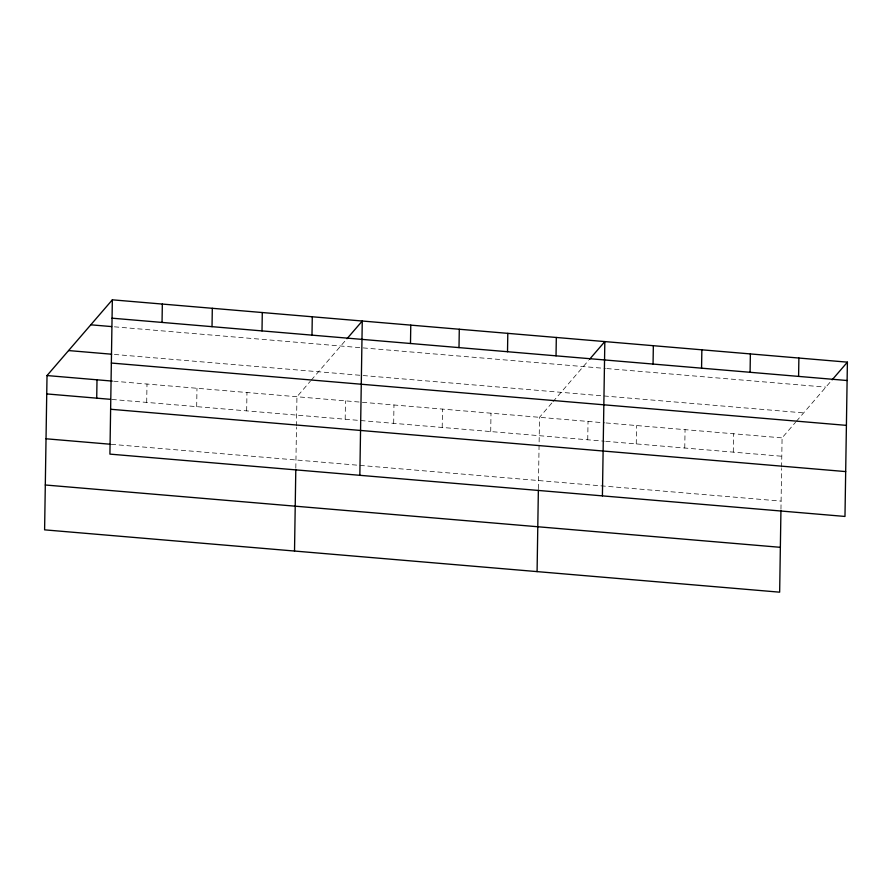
<?xml version="1.0" encoding="UTF-8"?>
<svg xmlns="http://www.w3.org/2000/svg" width="892" height="892" viewBox="0 0 892 892"><rect width="100%" height="100%" fill="white"/><g stroke="black" fill="none" stroke-linecap="round" stroke-linejoin="round"><path stroke-width="0.67" stroke-dasharray="4.46 3.34" d="M146.701 402.403L146.99 384.039M196.686 406.64L196.976 388.276M246.671 410.877L246.961 392.513M295.821 468.122L296.467 427.346M296.478 425.986L296.947 396.75L310.416 381.129M345.171 419.229L345.46 400.865M393.684 423.343L393.974 404.979M442.198 427.458L442.488 409.093M490.712 431.572L491.001 413.208M538.389 488.693L539.515 417.311L552.081 402.738M587.739 439.801L588.029 421.425M636.252 443.915L636.542 425.54M684.766 448.029L685.056 429.654M733.28 452.132L733.57 433.768M780.957 509.265L781.604 468.49M781.626 467.129L782.083 437.883L795.553 422.262M311.308 380.092L346.096 339.763M552.984 401.701L588.664 360.323M796.456 421.225L831.232 380.895M114.388 326.818L605.456 368.452M606.839 368.574L825.847 387.139M114.399 354.447L803.636 412.896M113.674 381.207L604.653 422.841M606.047 422.953L782.083 437.883M111.991 399.46L604.375 441.205M605.757 441.328L781.793 456.247M111.288 444.316L781.091 501.103"/><path stroke-width="1.34" d="M112.347 299.823L109.917 454.117L844.98 516.446L847.4 362.152L112.347 299.823L47.02 375.554L44.6 529.848L779.653 592.177L780.935 510.625M96.715 398.167L97.005 379.791M162.043 322.425L162.333 304.06M212.028 326.673L212.307 308.298M262.003 330.91L262.293 312.535M294.516 551.044L295.798 469.482M311.988 335.147L312.278 316.772M359.844 475.302L362.263 321.02L346.999 338.715M410.487 343.498L410.777 325.123M459.001 347.612L459.291 329.237M507.515 351.727L507.804 333.352M537.084 571.605L538.367 490.054M556.028 355.841L556.318 337.466M602.412 495.874L604.832 341.58L589.567 359.286M653.056 364.059L653.345 345.695M701.569 368.173L701.859 349.809M750.083 372.287L750.373 353.923M798.596 376.402L798.886 358.038M832.136 379.847L847.4 362.152M112.058 318.188L847.11 380.516M90.783 324.811L111.611 326.583M68.584 350.567L111.623 354.213M111.355 363.044L846.408 425.373M47.02 375.554L112.281 381.096M46.741 393.93L110.608 399.337M110.619 409.261L845.683 471.589M46.027 438.786L109.894 444.194M45.302 484.992L780.366 547.32"/></g></svg>
